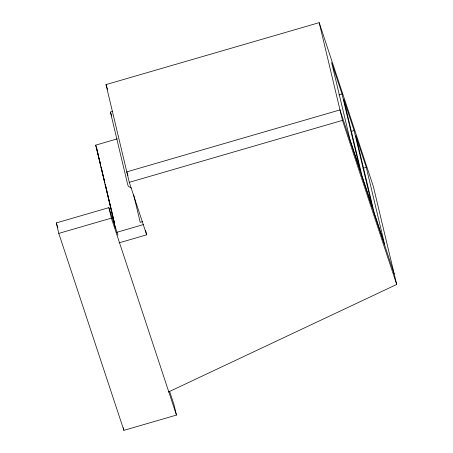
<?xml version="1.0" encoding="UTF-8"?>
<svg xmlns="http://www.w3.org/2000/svg" width="453" height="453" viewBox="0 0 453 453"><rect width="100%" height="100%" fill="white"/><g stroke="black" fill="none" stroke-linecap="round" stroke-linejoin="round"><path stroke-width="0.68" d="M168.408 392.009L396.703 284.45L373.419 186.715L319.195 22.65L106.008 84.603L129.286 182.321L146.647 234.835L119.099 242.836M129.286 182.321L342.474 120.379L319.195 22.65M131.296 188.069L128.278 186.217L127.587 184.128L110.419 112.044L112.327 111.489M115.481 228.284L95.674 145.147L117.316 138.861M338.867 94.909L342.021 93.998L331.607 62.48L349.903 139.269L360.316 170.781L342.021 93.998M351.585 131.308L354.11 130.577L343.691 99.065L361.987 175.849L372.406 207.366L354.11 130.577M169.547 391.205L173.975 404.603L176.466 415.078L123.89 430.35L58.788 233.397L56.297 222.927L108.873 207.65L117.95 235.118M58.788 233.397L111.37 218.125L108.873 207.65M142.769 221.591L140.215 222.332L133.675 194.869M116.461 232.406L143.476 224.563M363.108 168.273L366.267 167.355L355.848 135.843L374.144 212.633L384.557 244.144L366.267 167.355M394.212 273.98L339.982 109.909L126.8 171.863L127.978 175.441M342.474 120.379L396.703 284.45M106.008 84.603L107.588 89.371M110.419 112.044L111.744 116.064M95.674 145.147L96.274 146.953M111.37 218.125L176.466 415.078M56.297 222.927L57.848 227.616M145.555 230.254L146.489 234.184M98.46 155.792L96.495 147.548L100.725 165.419M98.788 157.168L100.26 163.352M106.155 188.086L105.17 183.963L114.315 222.446L112.372 214.195M106.478 189.462L110.243 205.266M110.572 206.636L112.044 212.819M123.267 427.734L123.89 430.35M102.554 172.972L101.076 166.789L102.525 172.978M104.841 182.587L102.876 174.343L104.819 182.599"/></g></svg>
